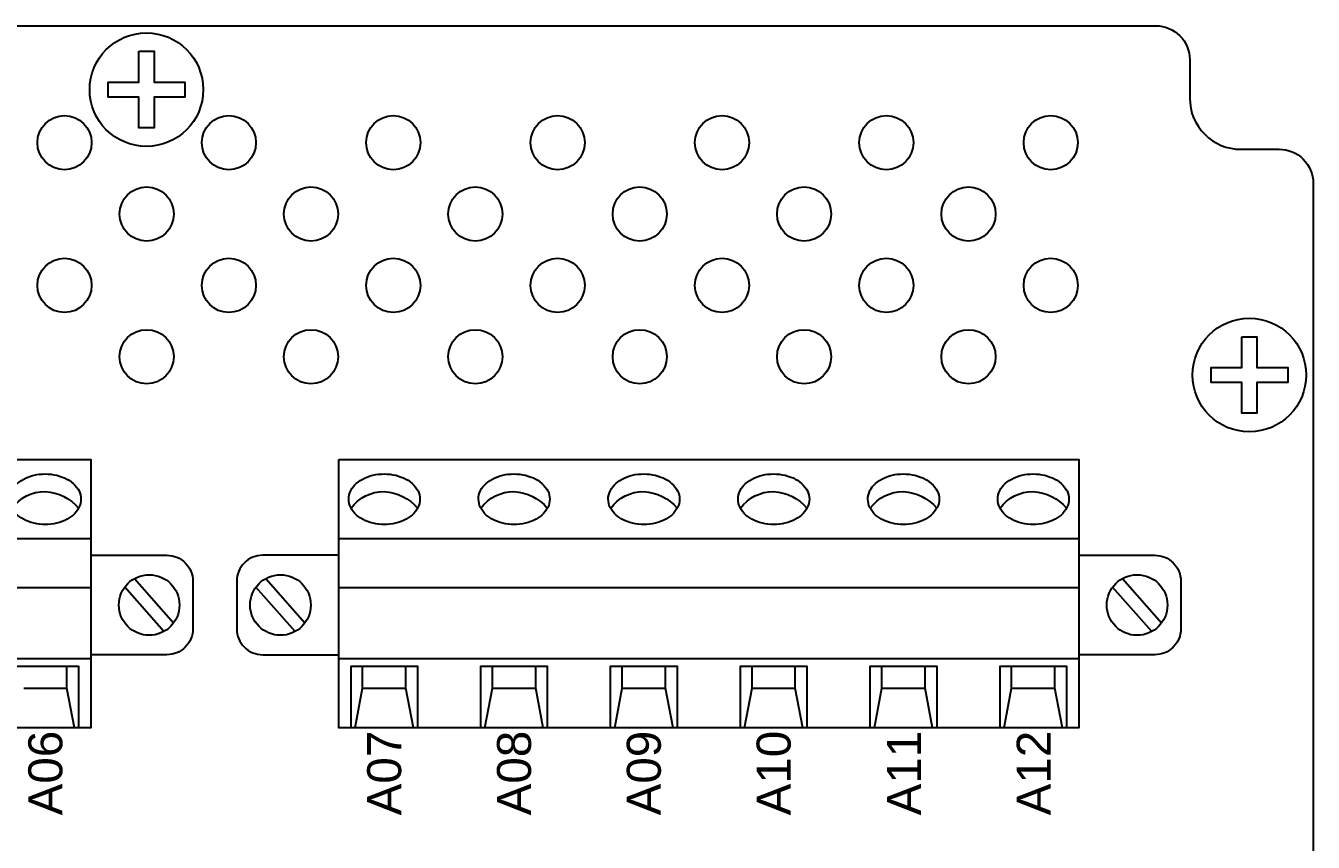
# Model space of a CAD drawing. Extents: x 1.1 to 23.7, y 0.2 to 17.2.
# Drawn here: x 19.048 to 22.024, y 6.975 to 8.862 of the extents above; entities that cross this region are included whole.
import ezdxf

# ---------------------------------------------------------------- set-up
doc = ezdxf.new("R2010")
doc.units = 0
doc.header["$MEASUREMENT"] = 0
doc.layers.add('7_00______DWG_', color=7, linetype='CONTINUOUS')
doc.styles.add('ARIAL', font='arial.ttf')

msp = doc.modelspace()

# ---------------------------------------------------------------- linework, layer by layer
at = {"layer": '7_00______DWG_'}
for points in [[(16.9941, 8.8621), (21.6595, 8.8621, -0.414214), (21.7382, 8.7834), (21.7382, 8.6948, 0.414214), (21.8563, 8.5767), (21.9449, 8.5767, -0.414214), (22.0236, 8.498), (22.0236, 1.9428, -0.414214), (21.9449, 1.8641), (21.8563, 1.8641, 0.414214), (21.7382, 1.746), (21.7382, 1.6574, -0.414214), (21.6595, 1.5787), (16.9941, 1.5787, -0.414214), (16.9154, 1.6574), (16.9154, 1.746, 0.414214), (16.7973, 1.8641), (16.7087, 1.8641, -0.414214), (16.6299, 1.9428), (16.6299, 8.498, -0.414214), (16.7087, 8.5767), (16.7973, 8.5767, 0.414214), (16.9154, 8.6948), (16.9154, 8.7834, -0.414214)], [(19.0109, 7.7729, -0.203751), (19.0324, 7.8076, -0.133265), (19.0795, 7.8256, -0.119641), (19.1323, 7.8193, -0.162293), (19.1686, 7.7915, -0.234436), (19.173, 7.7537, -0.182264), (19.1437, 7.722, -0.124648), (19.0931, 7.7097, -0.124648), (19.0424, 7.722, -0.184228), (19.0131, 7.7537, -0.072555)], [(19.7943, 7.7729, -0.203751), (19.8158, 7.8076, -0.133265), (19.863, 7.8256, -0.119641), (19.9158, 7.8193, -0.162293), (19.9521, 7.7915, -0.234436), (19.9565, 7.7537, -0.182264), (19.9272, 7.722, -0.124648), (19.8765, 7.7097, -0.124648), (19.8259, 7.722, -0.184228), (19.7966, 7.7537, -0.072555)], [(20.0943, 7.7729, -0.203751), (20.1158, 7.8076, -0.133265), (20.163, 7.8256, -0.119641), (20.2158, 7.8193, -0.162293), (20.2521, 7.7915, -0.234436), (20.2565, 7.7537, -0.182264), (20.2272, 7.722, -0.124648), (20.1765, 7.7097, -0.124648), (20.1259, 7.722, -0.184228), (20.0966, 7.7537, -0.072555)], [(20.3943, 7.7729, -0.203751), (20.4158, 7.8076, -0.133265), (20.463, 7.8256, -0.119641), (20.5158, 7.8193, -0.162293), (20.5521, 7.7915, -0.234436), (20.5565, 7.7537, -0.182264), (20.5272, 7.722, -0.124648), (20.4765, 7.7097, -0.124648), (20.4259, 7.722, -0.184228), (20.3966, 7.7537, -0.072555)], [(20.6943, 7.7729, -0.203751), (20.7158, 7.8076, -0.133265), (20.763, 7.8256, -0.119641), (20.8158, 7.8193, -0.162293), (20.8521, 7.7915, -0.234436), (20.8565, 7.7537, -0.182264), (20.8272, 7.722, -0.124648), (20.7765, 7.7097, -0.124648), (20.7259, 7.722, -0.184228), (20.6966, 7.7537, -0.072555)], [(20.9943, 7.7729, -0.203751), (21.0158, 7.8076, -0.133265), (21.063, 7.8256, -0.119641), (21.1158, 7.8193, -0.162293), (21.1521, 7.7915, -0.234436), (21.1565, 7.7537, -0.182264), (21.1272, 7.722, -0.124648), (21.0765, 7.7097, -0.124648), (21.0259, 7.722, -0.184228), (20.9966, 7.7537, -0.072555)], [(21.2943, 7.7729, -0.203751), (21.3158, 7.8076, -0.133265), (21.363, 7.8256, -0.119641), (21.4158, 7.8193, -0.162293), (21.4521, 7.7915, -0.234436), (21.4565, 7.7537, -0.182264), (21.4272, 7.722, -0.124648), (21.3765, 7.7097, -0.124648), (21.3259, 7.722, -0.184228), (21.2966, 7.7537, -0.072555)]]:
    msp.add_lwpolyline(points, format="xyb", close=True, dxfattribs=at)
for points in [[(19.3093, 8.8031), (19.3443, 8.8031), (19.3443, 8.732), (19.4154, 8.732), (19.4154, 8.697), (19.3443, 8.697), (19.3443, 8.6259), (19.3093, 8.6259), (19.3093, 8.697), (19.2382, 8.697), (19.2382, 8.732), (19.3093, 8.732)], [(21.8585, 8.1436), (21.8935, 8.1436), (21.8935, 8.0725), (21.9646, 8.0725), (21.9646, 8.0375), (21.8935, 8.0375), (21.8935, 7.9665), (21.8585, 7.9665), (21.8585, 8.0375), (21.7874, 8.0375), (21.7874, 8.0725), (21.8585, 8.0725)], [(17.4881, 7.8595), (19.1981, 7.8595), (19.1981, 7.2395), (17.4881, 7.2395)], [(19.7715, 7.8595), (21.4815, 7.8595), (21.4815, 7.2395), (19.7715, 7.2395)]]:
    msp.add_lwpolyline(points, close=True, dxfattribs=at)
for points in [[(19.0163, 7.747, -0.246683), (19.0929, 7.7855, -0.217208), (19.1699, 7.7471)], [(19.7998, 7.747, -0.246683), (19.8763, 7.7855, -0.217208), (19.9533, 7.7471)], [(20.0998, 7.747, -0.246683), (20.1763, 7.7855, -0.217208), (20.2533, 7.7471)], [(20.3998, 7.747, -0.246683), (20.4763, 7.7855, -0.217208), (20.5533, 7.7471)], [(20.6998, 7.747, -0.246683), (20.7763, 7.7855, -0.217208), (20.8533, 7.7471)], [(20.9998, 7.747, -0.246683), (21.0763, 7.7855, -0.217208), (21.1533, 7.7471)], [(21.2998, 7.747, -0.246683), (21.3763, 7.7855, -0.217208), (21.4533, 7.7471)], [(19.1981, 7.6385), (19.3741, 7.6385, -0.414214), (19.4341, 7.5785), (19.4341, 7.4685, -0.414214), (19.3741, 7.4085), (19.1981, 7.4085)], [(19.7715, 7.6385), (19.5955, 7.6385, 0.414214), (19.5355, 7.5785), (19.5355, 7.4685, 0.414214), (19.5955, 7.4085), (19.7715, 7.4085)], [(21.4815, 7.6385), (21.6575, 7.6385, -0.414214), (21.7175, 7.5785), (21.7175, 7.4685, -0.414214), (21.6575, 7.4085), (21.4815, 7.4085)]]:
    msp.add_lwpolyline(points, format="xyb", dxfattribs=at)
for points in [[(19.1981, 7.6765), (17.4881, 7.6765)], [(21.4815, 7.6765), (19.7715, 7.6765)], [(19.1981, 7.5635), (17.4881, 7.5635)], [(19.3673, 7.4625), (19.2765, 7.5647)], [(19.2989, 7.5846), (19.3897, 7.4824)], [(19.6707, 7.4625), (19.5799, 7.5647)], [(19.6024, 7.5846), (19.6932, 7.4824)], [(21.4815, 7.5635), (19.7715, 7.5635)], [(21.6507, 7.4625), (21.5599, 7.5647)], [(21.5824, 7.5846), (21.6732, 7.4824)], [(19.1981, 7.3995), (17.4881, 7.3995)], [(19.0163, 7.2395), (19.0163, 7.3819), (19.1699, 7.3819), (19.1699, 7.2395)], [(19.1604, 7.2395), (19.1431, 7.3315), (19.1431, 7.3819)], [(21.4815, 7.3995), (19.7715, 7.3995)], [(19.7997, 7.2395), (19.7997, 7.3819), (19.9533, 7.3819), (19.9533, 7.2395)], [(19.8092, 7.2395), (19.8265, 7.3315), (19.8265, 7.3819)], [(19.9439, 7.2395), (19.9265, 7.3315), (19.9265, 7.3819)], [(20.0997, 7.2395), (20.0997, 7.3819), (20.2533, 7.3819), (20.2533, 7.2395)], [(20.1092, 7.2395), (20.1265, 7.3315), (20.1265, 7.3819)], [(20.2439, 7.2395), (20.2265, 7.3315), (20.2265, 7.3819)], [(20.3997, 7.2395), (20.3997, 7.3819), (20.5533, 7.3819), (20.5533, 7.2395)], [(20.4092, 7.2395), (20.4265, 7.3315), (20.4265, 7.3819)], [(20.5439, 7.2395), (20.5265, 7.3315), (20.5265, 7.3819)], [(20.6997, 7.2395), (20.6997, 7.3819), (20.8533, 7.3819), (20.8533, 7.2395)], [(20.7092, 7.2395), (20.7265, 7.3315), (20.7265, 7.3819)], [(20.8439, 7.2395), (20.8265, 7.3315), (20.8265, 7.3819)], [(20.9997, 7.2395), (20.9997, 7.3819), (21.1533, 7.3819), (21.1533, 7.2395)], [(21.0092, 7.2395), (21.0265, 7.3315), (21.0265, 7.3819)], [(21.1439, 7.2395), (21.1265, 7.3315), (21.1265, 7.3819)], [(21.2997, 7.2395), (21.2997, 7.3819), (21.4533, 7.3819), (21.4533, 7.2395)], [(21.3092, 7.2395), (21.3265, 7.3315), (21.3265, 7.3819)], [(21.4439, 7.2395), (21.4265, 7.3315), (21.4265, 7.3819)], [(19.0431, 7.3315), (19.1431, 7.3315)], [(19.8265, 7.3315), (19.9265, 7.3315)], [(20.1265, 7.3315), (20.2265, 7.3315)], [(20.4265, 7.3315), (20.5265, 7.3315)], [(20.7265, 7.3315), (20.8265, 7.3315)], [(21.0265, 7.3315), (21.1265, 7.3315)], [(21.3265, 7.3315), (21.4265, 7.3315)]]:
    msp.add_lwpolyline(points, dxfattribs=at)
for centre, radius in [((19.3268, 8.7145), 0.1312), ((19.1374, 8.592), 0.0626), ((19.5173, 8.592), 0.0626), ((19.8973, 8.592), 0.0626), ((20.2772, 8.592), 0.0626), ((20.6571, 8.592), 0.0626), ((21.037, 8.592), 0.0626), ((21.417, 8.592), 0.0626), ((19.3272, 8.4271), 0.0626), ((19.7071, 8.4271), 0.0626), ((20.087, 8.4271), 0.0626), ((20.467, 8.4271), 0.0626), ((20.8469, 8.4271), 0.0626), ((21.2268, 8.4271), 0.0626), ((19.1374, 8.2621), 0.0626), ((19.5173, 8.2621), 0.0626), ((19.8973, 8.2621), 0.0626), ((20.2772, 8.2621), 0.0626), ((20.6571, 8.2621), 0.0626), ((21.037, 8.2621), 0.0626), ((21.417, 8.2621), 0.0626), ((21.876, 8.055), 0.1312), ((19.3272, 8.0972), 0.0626), ((19.7071, 8.0972), 0.0626), ((20.087, 8.0972), 0.0626), ((20.467, 8.0972), 0.0626), ((20.8469, 8.0972), 0.0626), ((21.2268, 8.0972), 0.0626), ((19.3331, 7.5235), 0.07), ((19.6365, 7.5235), 0.07), ((21.6165, 7.5235), 0.07)]:
    msp.add_circle(centre, radius, dxfattribs=at)

# ---------------------------------------------------------------- texts
at = {"layer": '7_00______DWG_', "style": 'ARIAL'}
for s, p in [('A06', (19.1324, 7.0374)), ('A07', (19.9156, 7.0374)), ('A08', (20.2157, 7.0374)), ('A09', (20.5157, 7.0374)), ('A10', (20.8157, 7.0374)), ('A11', (21.117, 7.0374)), ('A12', (21.417, 7.0374))]:
    msp.add_text(s, height=0.07867, rotation=90, dxfattribs=at).set_placement(p)

doc.saveas('drawing.dxf')
